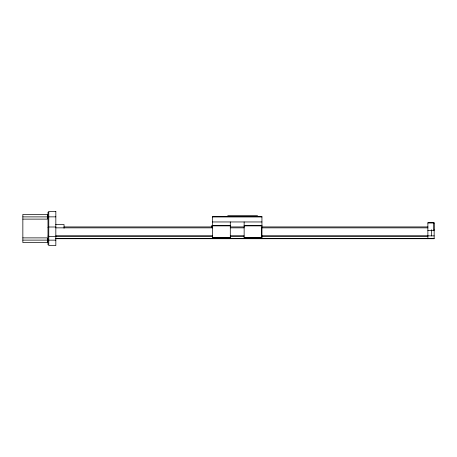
<?xml version="1.0" encoding="UTF-8"?>
<svg xmlns="http://www.w3.org/2000/svg" width="457" height="457" viewBox="0 0 457 457"><rect width="100%" height="100%" fill="white"/><g stroke="black" fill="none" stroke-linecap="round" stroke-linejoin="round"><path stroke-width="0.69" d="M427.878 230.585L433.836 230.585L434.15 229.825M47.985 227.523L48.773 226.998L55.834 226.998M48.773 212.208L47.985 212.208L47.985 244.792M227.735 215.681L257.531 215.681M22.85 216.886L47.391 216.886M48.773 216.852L55.834 216.852M212.511 216.961L261.935 216.961M22.85 219.12L47.391 219.12L47.391 214.413L22.85 214.413L22.85 242.587L47.391 242.587L47.391 237.88L22.85 237.88M212.511 221.959L261.935 221.959M55.834 238.72L434.15 238.72L434.15 222.987L433.836 222.673L427.878 222.673L427.878 238.72L427.878 238.377M427.878 222.987L434.15 222.987M55.674 224.518L64.043 224.518L64.043 228.272M212.494 225.478L230.299 225.478M244.141 225.478L261.935 225.478M212.511 225.872L230.299 225.872M244.141 225.872L261.935 225.872M64.043 226.929L212.431 226.929M230.265 226.929L244.535 226.929M261.655 226.929L427.878 226.929M55.834 227.854L212.636 227.854M230.454 227.854L243.992 227.854M261.815 227.854L427.878 227.854M55.834 235.749L212.636 235.749M230.454 235.749L243.992 235.749M261.815 235.749L427.878 235.749M427.878 235.869L434.15 235.869M55.834 236.492L212.636 236.492M230.454 236.492L243.992 236.492M261.815 236.492L427.878 236.492M55.834 236.606L48.773 236.606L47.985 236.086M212.511 237.583L230.299 237.583M244.141 237.583L261.935 237.583M55.834 238.377L434.15 238.377M55.834 238.623L427.878 238.623M22.85 240.114L47.391 240.114M48.773 240.148L55.834 240.148M433.836 222.673L433.836 230.585M431.631 229.722L431.631 235.955M261.684 227.363L261.684 236.24M244.141 221.959L244.141 237.966L261.935 237.983L261.935 216.469L212.511 216.469L212.511 237.966L230.299 237.983L230.299 221.959M211.74 225.49L211.74 227.335M55.834 211.425L48.773 211.425L48.773 245.575L55.834 245.575L55.834 211.425"/></g></svg>
